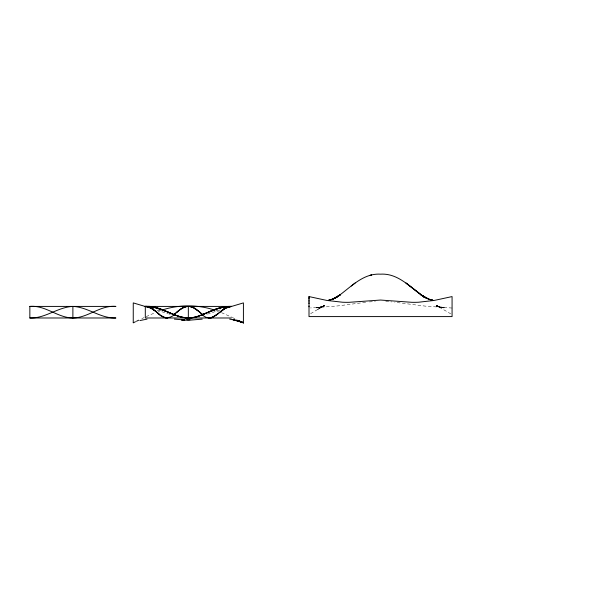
<?xml version="1.0" encoding="UTF-8"?>
<svg xmlns="http://www.w3.org/2000/svg" width="597" height="597" viewBox="0 0 597 597"><rect width="100%" height="100%" fill="white"/><g stroke="black" fill="none" stroke-linecap="round" stroke-linejoin="round"><path stroke-width="0.45" stroke-dasharray="2.98 2.24" d="M310.612 313.679L324.596 305.351L316.843 309.955L324.596 305.403L320.738 307.574L324.596 305.455L320.738 307.425L324.596 305.567L320.738 307.298L316.843 307.649L320.738 307.291L324.596 305.813L316.843 307.91L324.596 306.276M141.817 318.679L144.004 317.634M146.161 316.626L155.198 312.641M158.205 311.447L160.787 310.507M320.738 307.194L324.596 305.918L316.843 307.813L324.596 306.03L316.843 307.746L320.738 307.261L324.596 305.724L320.738 307.239L316.843 307.619L320.738 307.261L310.492 307.955M220.174 309.933L208.129 313.962M206.838 314.373L207.263 314.238M360.424 302.985L338.066 305.888L317.574 307.53M362.655 302.686L367.125 302.149M369.364 301.918L375.326 301.492M385.759 301.492L391.714 301.918M452.071 308.045L425.251 306.119L394.699 302.239M440.944 307.365L444.101 307.582L440.325 307.291L436.489 305.918L444.101 308L436.489 306.395L444.101 307.791L436.489 306.03L444.101 307.671L440.325 307.291L436.489 305.813L440.325 307.283L444.101 307.671L440.325 307.261L436.489 305.724L440.325 307.351L436.489 305.634L440.325 307.492L436.489 305.507L450.735 313.835M170.257 314.507L169.399 314.238M168.533 313.962L166.817 313.395M156.921 310.074L166.384 313.253M215.875 310.507L218.457 311.447M221.465 312.641L231.793 317.231M232.226 317.432L234.837 318.679M235.785 319.134L236.285 319.38M324.596 305.455L320.738 307.5L324.596 305.507M324.596 305.567L320.738 307.358L324.596 305.634M444.101 307.634L440.325 307.261L444.101 307.634M440.325 307.559L436.489 305.507L440.325 307.559M440.325 307.619L436.489 305.403L440.325 307.642"/><path stroke-width="0.9" d="M133.25 322.671L133.258 302.895L153.048 308.813M229.644 319.141L236.815 320.507L243.412 322.649L243.419 302.895L223.621 308.813M309.007 306.791L309.007 305.985M309.007 303.575L309.007 302.791M309.007 301.269L309.007 300.545M309.007 299.052L309.007 298.082M309.007 297.418L309.007 296.575L326.895 300.448L342.536 302.231A99.274 99.274 0 0 0 349.245 302.306L380.543 300.045L411.833 302.306A99.266 99.266 0 0 0 418.542 302.231L434.191 300.448L452.071 296.575L452.071 316.589L309.007 316.589L309.007 296.575M175.891 313L179.876 309.753A61.73 30.835 -89.9 0 1 183.085 307.768L183.286 307.656M219.606 312.418L216.92 314.664M173.548 314.925L176.906 312.134M231.367 317.985L145.302 317.985L145.302 306.41C162.585 304.783 176.048 320.992 193.383 317.485C202.771 315.537 211.025 310.224 220.3 307.903A47.387 47.387 0 0 1 225.539 306.858L231.36 306.358L230.323 306.455A43.38 21.679 -89.9 0 0 226.487 307.567C217.517 312.5 209.98 324.865 200.092 312.418M175.234 313.552L173.891 314.649M218.271 313.552L211.913 317.649L216.248 315.179M220.271 311.85L221.912 310.515A70.118 35.059 -90 0 1 226.151 307.716L231.367 306.395L226.688 307.477L219.86 312.201M177.219 311.865L178.219 311.044M175.555 313.276C170.526 319.82 161.802 318.507 157.056 312.418L157.742 312.992M176.831 312.201C180.346 309.186 184.57 305.895 189.518 306.485M426.504 298.575C411.9 289.478 399.49 273.008 380.543 274.165C362.297 273.053 349.902 288.358 336.104 297.612L340.036 294.94L332.29 299.455L340.036 295.045L332.29 299.239L336.104 297.619L328.454 300.53L332.29 299.358L328.454 300.142M178.548 310.776L178.876 310.515A70.043 35.022 90 0 1 183.115 307.724M351.245 286.03L355.14 282.993M336.104 297.612L340.036 294.896M133.25 322.835L135.526 321.723M136.467 321.268L138.691 320.186M183.234 307.679L183.615 307.5M183.376 307.612L185.152 306.91A47.917 23.992 89.6 0 1 186.824 306.537L189.839 306.537A47.909 23.977 -89.7 0 1 191.488 306.933L193.577 307.753A70.043 34.984 89.9 0 1 197.749 310.589M206.48 313L207.144 312.716M205.838 313.268L198.428 316.149L192.443 317.641M203.831 314.112L219.121 308.224L225.009 306.91L231.367 306.41L230.338 306.47M209.808 311.589L212.495 310.5A69.924 69.924 0 0 1 220.927 307.694M162.511 309.918C179.122 304.537 197.54 304.537 214.151 309.918M139.847 320.567L147.019 319.141M220.942 307.739L221.942 307.5A42.38 42.38 0 0 1 228.33 306.522L230.017 306.44M202.211 319.134L188.331 320.276L174.406 319.119M191.764 317.738L189.712 317.94A24.007 24.007 0 0 1 186.951 317.94L181.525 317.097L174.869 314.925M187.145 306.485L189.95 306.545L193.286 307.612M29.85 317.985L115.915 317.985C100.49 318.597 87.998 307.089 72.886 306.41C57.767 307.089 45.275 318.597 29.85 317.985L29.85 306.41L115.915 306.41C100.244 304.992 88.162 317.843 72.886 317.985C57.603 317.843 45.521 304.992 29.85 306.41M170.19 313L168.824 312.418C178.107 316.82 188.876 320.149 198.935 316.171C209.39 311.918 219.629 305.798 231.367 306.41L145.302 306.41L149.974 307.477L156.802 312.201M190.055 319.716L186.607 319.716M150.511 307.731L150.175 307.574A43.387 21.686 89.9 0 0 146.325 306.455L145.302 306.395L146.31 306.433M145.974 306.418L145.302 306.358L151.123 306.858A47.141 47.141 0 0 1 155.086 307.589L161.459 309.485L170.854 313.276M145.302 306.41L154.653 307.477L168.309 312.201M146.646 306.44L148.332 306.537A42.38 42.38 0 0 1 154.72 307.5L155.392 307.656M208.816 317.895L209.159 317.94A24.626 12.313 -89.9 0 0 210.883 317.888L211.569 317.738A25.492 12.746 -90 0 1 208.808 317.902M432.803 300.179L428.788 299.172L421.191 295.037L424.982 297.604L405.982 283.023L421.191 294.963M153.474 308.947L153.907 309.089M243.412 322.649L233.084 319.701L243.412 322.753L236.815 320.358L243.412 322.805L241.128 321.723M154.422 310.261L161.093 315.679L164.75 317.649M164.421 317.529L161.093 315.679M172.831 314.104L174.197 314.664L171.488 313.552M172.182 313.843L170.824 313.268M168.19 312.149L164.175 310.5A69.939 69.939 0 0 0 155.735 307.694M239.36 320.865L240.188 321.268M201.428 313.552L203.114 314.925M198.114 310.776L197.458 310.261A66.797 33.425 -89.9 0 0 193.592 307.671M202.771 314.649L198.1 310.761M155.078 310.776L156.056 311.574M159.735 314.649L158.071 313.276M198.779 311.313L199.779 312.149M199.838 312.201L193.01 307.477A42.775 21.402 -89.9 0 0 189.518 306.47M188.331 306.41L188.331 317.985M72.886 306.41L72.886 317.985M146.011 306.239A56.864 28.268 89.4 0 1 154.354 310.574M183.622 307.507A42.775 21.402 89.9 0 1 187.145 306.477M150.519 307.679A70.11 35.066 -90 0 1 154.735 310.5M371.595 275.038L369.483 275.545L371.595 275.038M167.854 317.895L167.511 317.94A24.365 12.179 -90 0 1 166.123 317.94L165.429 317.828A25.35 12.679 90 0 0 167.854 317.895M184.824 320.096L181.324 319.88L184.824 320.171M432.803 300.313L428.788 299.172L432.803 300.313M243.412 322.805L236.815 320.201L243.412 322.835M428.788 299.239L421.191 295.022L424.982 297.575L421.191 295L428.788 299.239"/></g></svg>
